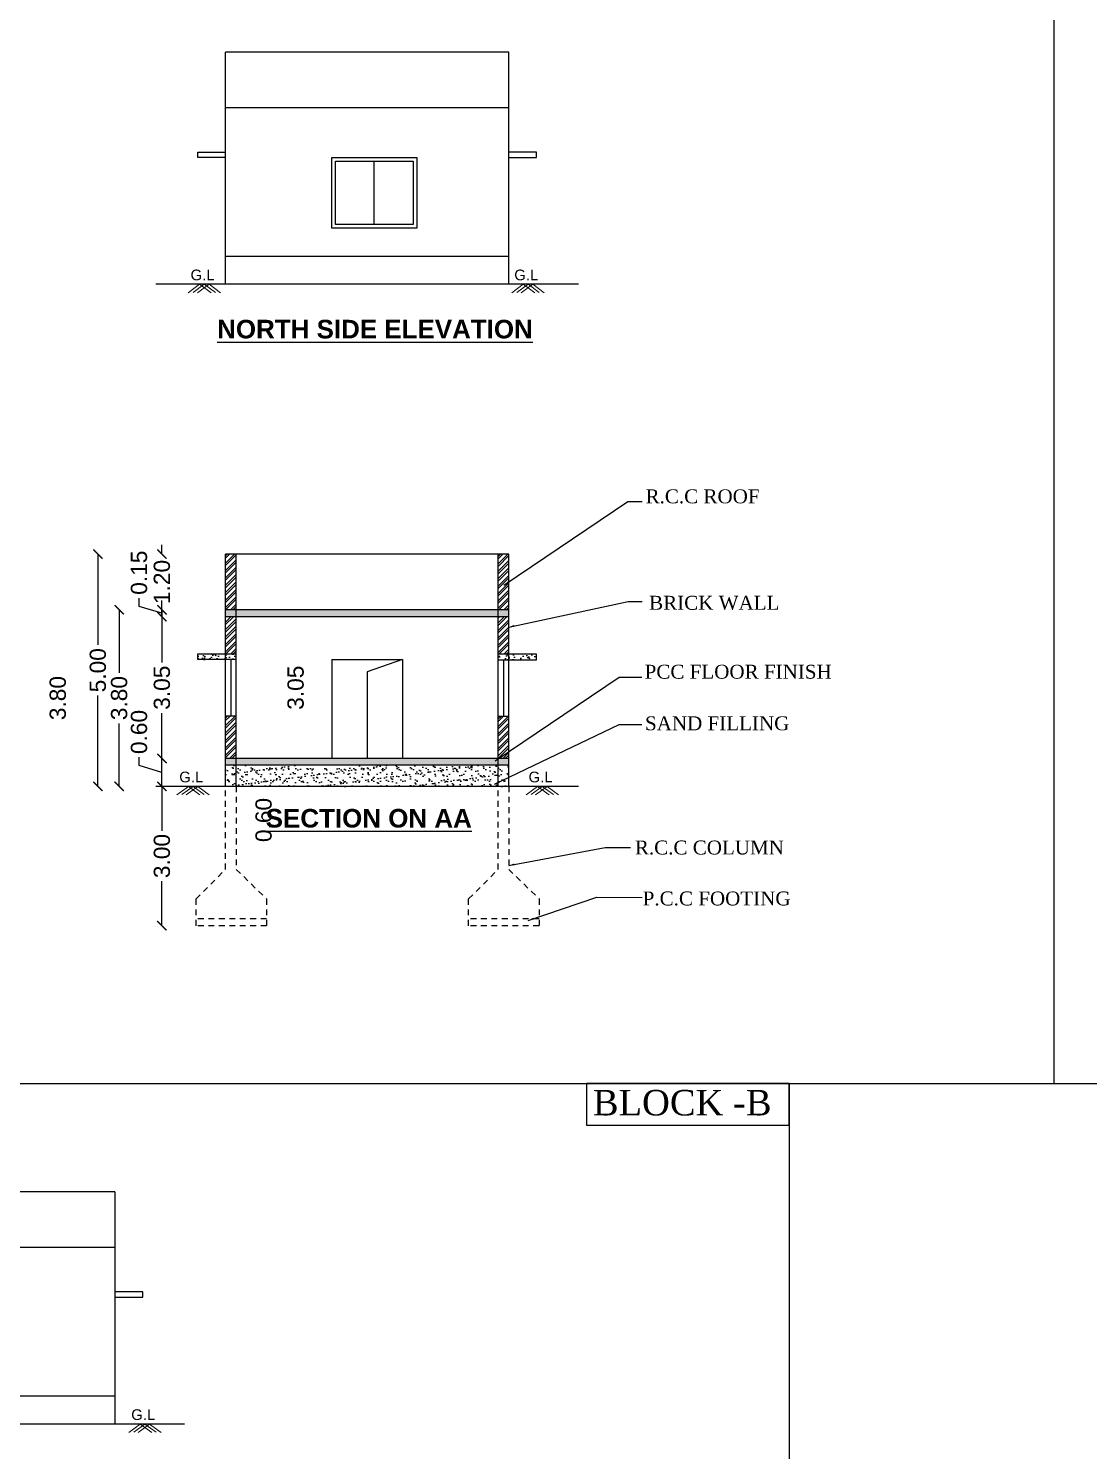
# Model space of a CAD drawing. Header units: metres. Extents: x 7359 to 7957, y 2407 to 2751.
# Drawn here: x 7887.9 to 7910.73, y 2487.24 to 2517.87 of the extents above; entities that cross this region are included whole.
import ezdxf

# ---------------------------------------------------------------- set-up
doc = ezdxf.new("R2010")
doc.units = ezdxf.units.M
doc.header["$MEASUREMENT"] = 0
doc.linetypes.add('DASHED2', pattern=[0.375, 0.25, -0.125])
for name, color, linetype in [('BLK_4_FLR_0_REGULAR_ROOM_1', 117, 'Continuous'), ('BLK_4_HT_OF_BLDG', 5, 'Continuous'), ('BLK_4_PLINTH_HEIGHT', 7, 'Continuous')]:
    doc.layers.add(name, color=color, linetype=linetype)
doc.styles.add('i', font='romantic.ttf')
doc.styles.get("Standard").update_dxf_attribs({"font": 'arial.ttf', "height": 0.35})
doc.styles.add('TI', font='ariblk.ttf', dxfattribs={"height": 9})
doc.dimstyles.new('Aec_Arch_I$7', dxfattribs={"dimtxt": 0.2, "dimasz": 0.125, "dimexe": 0.125, "dimexo": 0.125, "dimgap": 0.0625, "dimtad": 0, "dimzin": 3, "dimdsep": 46, "dimtxsty": 'Standard', "dimcen": 0.09375, "dimdle": 0.125, "dimadec": 0, "dimazin": 0, "dimtfac": 0.75, "dimtofl": 0, "dimtmove": 2, "dimatfit": 3, "dimfxl": 0, "dimfrac": 1, "dimtolj": 1, "dimtzin": 0, "dimarcsym": 0})
doc.dimstyles.new('Copy(2) of Standard', dxfattribs={"dimtxt": 0.3, "dimasz": 0.2, "dimexe": 0.18, "dimexo": 0.0625, "dimgap": 0.09, "dimtad": 0, "dimzin": 0, "dimdsep": 46, "dimtxsty": 'Standard', "dimblk": 'ARCHTICK', "dimcen": 0.09, "dimse1": 1, "dimse2": 1, "dimclrd": 251, "dimclrt": 1, "dimadec": 0, "dimazin": 0, "dimtfac": 1, "dimtofl": 0, "dimtmove": 0, "dimatfit": 3, "dimfxl": 0, "dimtolj": 1, "dimtzin": 0, "dimarcsym": 0})
doc.dimstyles.new('STANDARD$0', dxfattribs={"dimtxt": 0.25, "dimasz": 0.18, "dimexe": 0.15, "dimexo": 0.15, "dimgap": 0.1, "dimtad": 0, "dimzin": 0, "dimdsep": 46, "dimtxsty": 'Standard', "dimblk": 'OBLIQUE', "dimcen": 0.0625, "dimdle": 0.02, "dimadec": 0, "dimazin": 0, "dimtfac": 1, "dimtix": 1, "dimtofl": 0, "dimtmove": 2, "dimatfit": 3, "dimldrblk": 'OBLIQUE', "dimfxl": 0, "dimtolj": 1, "dimtzin": 0, "dimarcsym": 0})
pattern_1 = [(50, (-5358.2249, -1604.72906), (0.2151780548, -0.0188256405), [0.0225, -0.2475]), (355, (-5358.2249, -1604.72906), (-0.0416254, 0.22565764), [0.018, -0.198]), (100.4514445, (-5358.20697, -1604.73063), (0.173552654, 0.2068319973), [0.0191220576, -0.2103426336]), (46.1842, (-5358.2249, -1604.66906), (0.320172399, -0.049655784), [0.03375, -0.37125]), (96.6356355, (-5358.19822, -1604.6732), (0.280398584, 0.29223558), [0.0286831026, -0.315514128]), (351.184164, (-5358.2249, -1604.66906), (0.2803985835, 0.29223558), [0.027, -0.297]), (21, (-5358.1949, -1604.68406), (0.1790721156, -0.1207856672), [0.0225, -0.2475]), (326, (-5358.1949, -1604.68406), (0.0729945996, 0.2175450135), [0.018, -0.198]), (71.4514447, (-5358.17998, -1604.69413), (0.252066713, 0.0967593458), [0.019122057, -0.2103426336]), (37.5, (-5358.2249, -1604.72906), (0.0036479566, 0.09986815615), [0, -0.1956, 0, -0.201, 0, -0.19875]), (7.5, (-5358.2249, -1604.72906), (0.0789208612, 0.1183235136), [0, -0.1146, 0, -0.1911, 0, -0.07575]), (327.5, (-5358.2918, -1604.72906), (0.16014673085, -0.0067664615), [0, -0.075, 0, -0.234, 0, -0.3105]), (317.5, (-5358.3218, -1604.72906), (0.1749558508, 0.0300314947), [0, -0.0975, 0, -0.1554, 0, -0.2205])]
pattern_2 = [(37.5, (-5358.2249, -1604.72906), (-0.0062993358, 0.1926823769), [0, -0.152, 0, -0.17, 0, -0.1625]), (7.5, (-5358.2249, -1604.72906), (0.1769776705, 0.2822146065), [0, -0.082, 0, -0.137, 0, -0.0525]), (327.5, (-5358.3479, -1604.72906), (0.3114141862, 0.0005659054), [0, -0.05, 0, -0.18, 0, -0.235]), (317.5, (-5358.3479, -1604.72906), (0.3006126605, 0.0877675565), [0, -0.025, 0, -0.118, 0, -0.135])]
pattern_3 = [(45, (-5358.2249, -1604.72906), (-0.0795495129, 0.0795495129), []), (45, (-5358.17187, -1604.72906), (-0.0795495129, 0.0795495129), [])]

# ---------------------------------------------------------------- blocks, each defined once
blk = doc.blocks.new('_ArchTick')
at = {"color": 0, "linetype": 'ByBlock', "const_width": 0.15}
blk.add_lwpolyline([(-0.5, -0.5), (0.5, 0.5)], dxfattribs=at)
blk = doc.blocks.new('*D375')
at = {"color": 251, "lineweight": -2}
for p, q in [((7890.773, 2501.544), (7890.773, 2500.588)), ((7890.773, 2498.544), (7890.773, 2499.5))]:
    blk.add_line(p, q, dxfattribs=at)
at = {"layer": 'Defpoints', "color": 0}
for p in [(7890.773, 2501.544), (7891.509, 2501.544), (7891.509, 2498.544)]:
    blk.add_point(p, dxfattribs=at)
at = {"color": 251, "lineweight": -2, "xscale": 0.2, "yscale": 0.2, "zscale": 0.2}
for p, rotation in [((7890.773, 2501.544), 90), ((7890.773, 2498.544), 270)]:
    blk.add_blockref('_ArchTick', p, dxfattribs=dict(at, rotation=rotation))
at = {"color": 1, "insert": (7890.773, 2500.044), "char_height": 0.35, "attachment_point": 5, "rotation": 90}
blk.add_mtext('\\A1;3.00', dxfattribs=at)
blk = doc.blocks.new('*D376')
at = {"color": 251, "lineweight": -2}
for p, q in [((7890.28, 2501.992), (7890.28, 2502.172)), ((7890.773, 2501.544), (7890.773, 2502.143)), ((7890.773, 2501.843), (7890.28, 2501.992))]:
    blk.add_line(p, q, dxfattribs=at)
at = {"layer": 'Defpoints', "color": 0}
for p in [(7890.773, 2502.143), (7892.143, 2502.143), (7891.509, 2501.544)]:
    blk.add_point(p, dxfattribs=at)
at = {"color": 251, "lineweight": -2, "xscale": 0.2, "yscale": 0.2, "zscale": 0.2}
for p, rotation in [((7890.773, 2502.143), 90), ((7890.773, 2501.544), 270)]:
    blk.add_blockref('_ArchTick', p, dxfattribs=dict(at, rotation=rotation))
at = {"color": 1, "insert": (7890.28, 2502.716), "char_height": 0.35, "attachment_point": 5, "rotation": 90}
blk.add_mtext('\\A1;0.60', dxfattribs=at)
blk = doc.blocks.new('*D377')
at = {"color": 251, "lineweight": -2}
for p, q in [((7890.773, 2505.198), (7890.773, 2504.216)), ((7890.773, 2502.143), (7890.773, 2503.125))]:
    blk.add_line(p, q, dxfattribs=at)
at = {"layer": 'Defpoints', "color": 0}
for p in [(7890.773, 2505.198), (7892.143, 2505.198), (7892.143, 2502.143)]:
    blk.add_point(p, dxfattribs=at)
at = {"color": 251, "lineweight": -2, "xscale": 0.2, "yscale": 0.2, "zscale": 0.2}
for p, rotation in [((7890.773, 2505.198), 90), ((7890.773, 2502.143), 270)]:
    blk.add_blockref('_ArchTick', p, dxfattribs=dict(at, rotation=rotation))
at = {"color": 1, "insert": (7890.773, 2503.67), "char_height": 0.35, "attachment_point": 5, "rotation": 90}
blk.add_mtext('\\A1;3.05', dxfattribs=at)
blk = doc.blocks.new('*D378')
at = {"color": 251, "lineweight": -2}
for p, q in [((7890.28, 2505.421), (7890.28, 2505.601)), ((7890.773, 2505.348), (7890.773, 2505.548)), ((7890.773, 2505.273), (7890.28, 2505.421)), ((7890.773, 2505.198), (7890.773, 2505.348)), ((7890.773, 2505.198), (7890.773, 2504.998))]:
    blk.add_line(p, q, dxfattribs=at)
at = {"layer": 'Defpoints', "color": 0}
for p in [(7890.773, 2505.348), (7892.143, 2505.348), (7892.143, 2505.198)]:
    blk.add_point(p, dxfattribs=at)
at = {"color": 251, "lineweight": -2, "xscale": 0.2, "yscale": 0.2, "zscale": 0.2}
for p, rotation in [((7890.773, 2505.348), 270), ((7890.773, 2505.198), 90)]:
    blk.add_blockref('_ArchTick', p, dxfattribs=dict(at, rotation=rotation))
at = {"color": 1, "insert": (7890.28, 2506.147), "char_height": 0.35, "attachment_point": 5, "rotation": 90}
blk.add_mtext('\\A1;0.15', dxfattribs=at)
blk = doc.blocks.new('*D379')
at = {"color": 251, "lineweight": -2}
for p, q in [((7890.773, 2506.548), (7890.773, 2506.748)), ((7890.773, 2505.348), (7890.773, 2505.148))]:
    blk.add_line(p, q, dxfattribs=at)
at = {"layer": 'Defpoints', "color": 0}
for p in [(7890.773, 2506.548), (7892.143, 2506.548), (7892.143, 2505.348)]:
    blk.add_point(p, dxfattribs=at)
at = {"color": 251, "lineweight": -2, "xscale": 0.2, "yscale": 0.2, "zscale": 0.2}
for p, rotation in [((7890.773, 2506.548), 270), ((7890.773, 2505.348), 90)]:
    blk.add_blockref('_ArchTick', p, dxfattribs=dict(at, rotation=rotation))
at = {"color": 1, "insert": (7890.773, 2505.948), "char_height": 0.35, "attachment_point": 5, "rotation": 90}
blk.add_mtext('\\A1;1.20', dxfattribs=at)
blk = doc.blocks.new('*D380')
at = {"color": 251, "lineweight": -2}
for p, q in [((7889.852, 2505.348), (7889.852, 2503.99)), ((7889.852, 2501.544), (7889.852, 2502.902))]:
    blk.add_line(p, q, dxfattribs=at)
at = {"layer": 'Defpoints', "color": 0}
for p in [(7889.852, 2505.348), (7893.18, 2505.348), (7893.18, 2501.544)]:
    blk.add_point(p, dxfattribs=at)
at = {"color": 251, "lineweight": -2, "xscale": 0.2, "yscale": 0.2, "zscale": 0.2}
for p, rotation in [((7889.852, 2505.348), 90), ((7889.852, 2501.544), 270)]:
    blk.add_blockref('_ArchTick', p, dxfattribs=dict(at, rotation=rotation))
at = {"color": 1, "insert": (7889.852, 2503.446), "char_height": 0.35, "attachment_point": 5, "rotation": 90}
blk.add_mtext('\\A1;3.80', dxfattribs=at)
blk = doc.blocks.new('*D381')
at = {"color": 251, "lineweight": -2}
for p, q in [((7889.394, 2506.548), (7889.394, 2504.59)), ((7889.394, 2501.544), (7889.394, 2503.502))]:
    blk.add_line(p, q, dxfattribs=at)
at = {"layer": 'Defpoints', "color": 0}
for p in [(7889.394, 2506.548), (7894.133, 2506.548), (7894.133, 2501.544)]:
    blk.add_point(p, dxfattribs=at)
at = {"color": 251, "lineweight": -2, "xscale": 0.2, "yscale": 0.2, "zscale": 0.2}
for p, rotation in [((7889.394, 2506.548), 90), ((7889.394, 2501.544), 270)]:
    blk.add_blockref('_ArchTick', p, dxfattribs=dict(at, rotation=rotation))
at = {"color": 1, "insert": (7889.394, 2504.046), "char_height": 0.35, "attachment_point": 5, "rotation": 90}
blk.add_mtext('\\A1;5.00', dxfattribs=at)
blk = doc.blocks.new('*D226')
at = {"layer": 'Defpoints', "color": 0}
for p in [(7892.963, 2502.143), (7892.963, 2502.143), (7892.963, 2501.544)]:
    blk.add_point(p, dxfattribs=at)
at = {"layer": 'BLK_4_PLINTH_HEIGHT', "color": 0, "insert": (7892.963, 2500.82), "char_height": 0.35, "attachment_point": 5, "rotation": 90}
blk.add_mtext('\\A1;0.60', dxfattribs=at)
blk = doc.blocks.new('*D227')
at = {"layer": 'Defpoints', "color": 0}
for p in [(7893.653, 2505.198), (7893.653, 2505.198), (7893.653, 2502.143)]:
    blk.add_point(p, dxfattribs=at)
at = {"layer": 'BLK_4_FLR_0_REGULAR_ROOM_1', "color": 0, "insert": (7893.653, 2503.67), "char_height": 0.35, "attachment_point": 5, "rotation": 90}
blk.add_mtext('\\A1;3.05', dxfattribs=at)
blk = doc.blocks.new('*D389')
at = {"layer": 'Defpoints', "color": 0}
for p in [(7893.18, 2505.348), (7888.531, 2501.544), (7893.18, 2501.544)]:
    blk.add_point(p, dxfattribs=at)
at = {"layer": 'BLK_4_HT_OF_BLDG', "color": 0, "insert": (7888.531, 2503.446), "char_height": 0.35, "attachment_point": 5, "rotation": 90}
blk.add_mtext('\\A1;3.80', dxfattribs=at)

msp = doc.modelspace()

# ---------------------------------------------------------------- hatches: boundary and pattern name
h = msp.add_hatch()
h.set_pattern_fill('ANSI32', color=256, scale=0.3)
h.set_pattern_definition(pattern_3)
h.paths.add_polyline_path([(7892.37263, 2506.54783), (7892.14263, 2506.54783), (7892.14263, 2505.34783), (7892.37263, 2505.34783)])
h.paths.add_polyline_path([(7892.37263, 2505.19783), (7892.14263, 2505.19783), (7892.14263, 2504.39772), (7892.37263, 2504.39772)])
h.paths.add_polyline_path([(7892.37263, 2503.05772), (7892.14263, 2503.05772), (7892.14263, 2502.14298), (7892.37263, 2502.14298)])
h = msp.add_hatch()
h.set_pattern_fill('ANSI32', color=256, scale=0.3)
h.set_pattern_definition(pattern_3)
h.paths.add_polyline_path([(7898.24263, 2506.54783), (7898.01263, 2506.54783), (7898.01263, 2505.34783), (7898.24263, 2505.34783)])
h.paths.add_polyline_path([(7898.24263, 2505.19783), (7898.01263, 2505.19783), (7898.01263, 2504.39298), (7898.24263, 2504.39298)])
h.paths.add_polyline_path([(7898.24263, 2503.05298), (7898.01263, 2503.05298), (7898.01263, 2502.14298), (7898.24263, 2502.14298)])
h = msp.add_hatch()
h.set_pattern_fill('AR-CONC', color=256, scale=0.03)
h.set_pattern_definition(pattern_1)
h.paths.add_polyline_path([(7898.01263, 2505.34783), (7892.37263, 2505.34783), (7892.37263, 2505.19783), (7898.01263, 2505.19783)])
h.paths.add_polyline_path([(7898.24263, 2505.34783), (7898.01263, 2505.34783), (7898.01263, 2505.19783), (7898.24263, 2505.19783)])
h.paths.add_polyline_path([(7892.37263, 2505.34783), (7892.14263, 2505.34783), (7892.14263, 2505.19783), (7892.37263, 2505.19783)])
h = msp.add_hatch()
h.set_pattern_fill('AR-CONC', color=256, scale=0.03)
h.set_pattern_definition(pattern_1)
h.paths.add_polyline_path([(7892.14263, 2504.39772), (7891.54263, 2504.39772), (7891.54263, 2504.27772), (7892.14263, 2504.27772)])
h.paths.add_polyline_path([(7892.37263, 2504.39772), (7892.14263, 2504.39772), (7892.14263, 2504.27772), (7892.37263, 2504.27772)])
h = msp.add_hatch()
h.set_pattern_fill('AR-CONC', color=256, scale=0.03)
h.set_pattern_definition([(50, (-5297.91924, -1610.76979), (0.2151780548, -0.0188256405), [0.0225, -0.2475]), (355, (-5297.91924, -1610.76979), (-0.0416254, 0.22565764), [0.018, -0.198]), (100.4514445, (-5297.90131, -1610.77136), (0.173552654, 0.2068319973), [0.0191220576, -0.2103426336]), (46.1842, (-5297.91924, -1610.7098), (0.320172399, -0.049655784), [0.03375, -0.37125]), (96.6356355, (-5297.89256, -1610.71393), (0.280398584, 0.29223558), [0.0286831026, -0.315514128]), (351.184164, (-5297.91924, -1610.7098), (0.2803985835, 0.29223558), [0.027, -0.297]), (21, (-5297.88924, -1610.72479), (0.1790721156, -0.1207856672), [0.0225, -0.2475]), (326, (-5297.88924, -1610.72479), (0.0729945996, 0.2175450135), [0.018, -0.198]), (71.4514447, (-5297.87432, -1610.73485), (0.252066713, 0.0967593458), [0.019122057, -0.2103426336]), (37.5, (-5297.919245, -1610.76979), (0.0036479566, 0.09986815615), [0, -0.1956, 0, -0.201, 0, -0.19875]), (7.5, (-5297.91924, -1610.76979), (0.0789208612, 0.1183235136), [0, -0.1146, 0, -0.1911, 0, -0.07575]), (327.5, (-5297.986145, -1610.76979), (0.16014673085, -0.0067664615), [0, -0.075, 0, -0.234, 0, -0.3105]), (317.5, (-5298.01614, -1610.76979), (0.1749558508, 0.0300314947), [0, -0.0975, 0, -0.1554, 0, -0.2205])])
h.paths.add_polyline_path([(7898.24263, 2504.27298), (7898.24263, 2504.39298), (7898.01263, 2504.39298), (7898.01263, 2504.27298)])
h.paths.add_polyline_path([(7898.84263, 2504.39298), (7898.24263, 2504.39298), (7898.24263, 2504.27298), (7898.84263, 2504.27298)])
h = msp.add_hatch()
h.set_pattern_fill('AR-CONC', color=256, scale=0.03)
h.set_pattern_definition(pattern_1)
h.paths.add_polyline_path([(7892.37263, 2502.14298), (7892.14263, 2502.14298), (7892.14263, 2501.99782), (7892.37263, 2501.99782)])
h.paths.add_polyline_path([(7898.01263, 2502.14298), (7892.37263, 2502.14298), (7892.37263, 2501.99782), (7898.01263, 2501.99782)])
h.paths.add_polyline_path([(7898.24263, 2502.14298), (7898.01263, 2502.14298), (7898.01263, 2501.99782), (7898.24263, 2501.99782)])
h = msp.add_hatch()
h.set_pattern_fill('AR-SAND', color=256, scale=0.1)
h.set_pattern_definition(pattern_2)
h.paths.add_polyline_path([(7898.24263, 2501.99782), (7898.01263, 2501.99782), (7898.01263, 2501.54392), (7898.24263, 2501.54392)])
h.paths.add_polyline_path([(7892.37263, 2501.99782), (7892.14263, 2501.99782), (7892.14263, 2501.54392), (7892.37263, 2501.54392)])
h = msp.add_hatch()
h.set_pattern_fill('AR-SAND', color=256, scale=0.1)
h.set_pattern_definition(pattern_2)
h.paths.add_polyline_path([(7892.37263, 2501.99782), (7892.37263, 2501.54392), (7898.01263, 2501.54392), (7898.01263, 2501.99782)])

# ---------------------------------------------------------------- linework, layer by layer
for p, q in [((7909.98026, 2524.09547), (7909.98026, 2495.14111)), ((7892.14263, 2512.35888), (7892.14263, 2517.35888)), ((7898.24263, 2517.35888), (7892.14263, 2517.35888)), ((7898.24263, 2512.35888), (7898.24263, 2517.35888)), ((7898.24263, 2516.15888), (7892.14263, 2516.15888)), ((7891.54263, 2515.08888), (7891.54263, 2515.20888)), ((7891.54263, 2515.20888), (7892.14263, 2515.20888)), ((7892.14263, 2515.08888), (7891.54263, 2515.08888)), ((7895.34684, 2513.64878), (7895.34684, 2515.00878)), ((7898.84263, 2515.20888), (7898.24263, 2515.20888)), ((7898.24263, 2515.08888), (7898.84263, 2515.08888)), ((7898.84263, 2515.08888), (7898.84263, 2515.20888)), ((7898.24263, 2512.95888), (7892.14263, 2512.95888)), ((7899.74263, 2512.35888), (7890.64263, 2512.35888)), ((7892.14263, 2501.54392), (7892.14263, 2506.54783)), ((7898.24263, 2506.54783), (7892.14263, 2506.54783)), ((7892.37263, 2501.54392), (7892.37263, 2506.54783)), ((7898.01263, 2501.54392), (7898.01263, 2506.54783)), ((7898.24263, 2501.54392), (7898.24263, 2506.54783)), ((7898.24263, 2505.34783), (7892.14263, 2505.34783)), ((7898.24263, 2505.19783), (7892.14263, 2505.19783)), ((7891.54263, 2504.27772), (7891.54263, 2504.39772)), ((7891.54263, 2504.39772), (7892.37263, 2504.39772)), ((7898.84263, 2504.39298), (7898.01263, 2504.39298)), ((7898.84263, 2504.27298), (7898.84263, 2504.39298)), ((7892.14263, 2504.27772), (7891.54263, 2504.27772)), ((7892.37263, 2504.27772), (7892.14263, 2504.27772)), ((7892.25763, 2504.27772), (7892.25763, 2503.05772)), ((7894.43263, 2504.27772), (7894.43263, 2502.14298)), ((7894.43263, 2504.27772), (7895.95263, 2504.27772)), ((7895.95263, 2504.27772), (7895.19263, 2504.01365)), ((7895.19263, 2504.01365), (7895.19263, 2502.14298)), ((7895.95263, 2504.27772), (7895.95263, 2502.14298)), ((7898.01263, 2504.27298), (7898.84263, 2504.27298)), ((7898.12763, 2504.27298), (7898.12763, 2503.05298)), ((7892.37263, 2503.05772), (7892.14263, 2503.05772)), ((7898.24263, 2503.05298), (7898.01263, 2503.05298)), ((7898.24263, 2502.14298), (7892.14263, 2502.14298)), ((7898.24263, 2501.99782), (7892.14263, 2501.99782)), ((7899.74263, 2501.54392), (7890.64263, 2501.54392)), ((7871.43492, 2495.14111), (7937.12557, 2495.14111)), ((7904.28024, 2495.14111), (7904.28024, 2443.09547)), ((7889.7581, 2492.80874), (7880.6181, 2492.80874)), ((7889.7581, 2492.80874), (7889.7581, 2487.80874)), ((7889.7581, 2491.60874), (7880.6181, 2491.60874)), ((7890.3581, 2490.65874), (7889.7581, 2490.65874)), ((7889.7581, 2490.53874), (7890.3581, 2490.53874)), ((7890.3581, 2490.53874), (7890.3581, 2490.65874)), ((7889.7581, 2488.40874), (7880.6181, 2488.40874)), ((7891.2581, 2487.80874), (7879.1181, 2487.80874))]:
    msp.add_line(p, q)
at = {"lineweight": 9}
for p, q in [((7891.58467, 2512.35888), (7891.33708, 2512.1791)), ((7891.68573, 2512.35888), (7891.44591, 2512.18474)), ((7891.78678, 2512.35888), (7891.53919, 2512.1791)), ((7891.58467, 2512.35888), (7891.83226, 2512.1791)), ((7891.68573, 2512.35888), (7891.92554, 2512.18474)), ((7891.78678, 2512.35888), (7892.03437, 2512.1791)), ((7898.55598, 2512.35888), (7898.30839, 2512.1791)), ((7898.65704, 2512.35888), (7898.41722, 2512.18474)), ((7898.75809, 2512.35888), (7898.5105, 2512.1791)), ((7898.55598, 2512.35888), (7898.80357, 2512.1791)), ((7898.65704, 2512.35888), (7898.89685, 2512.18474)), ((7898.75809, 2512.35888), (7899.00568, 2512.1791)), ((7891.34161, 2501.54392), (7891.09402, 2501.36414)), ((7891.44266, 2501.54392), (7891.20285, 2501.36978)), ((7891.54372, 2501.54392), (7891.29613, 2501.36414)), ((7891.34161, 2501.54392), (7891.5892, 2501.36414)), ((7891.44266, 2501.54392), (7891.68248, 2501.36978)), ((7891.54372, 2501.54392), (7891.79131, 2501.36414)), ((7898.86413, 2501.54392), (7898.61654, 2501.36414)), ((7898.96518, 2501.54392), (7898.72537, 2501.36978)), ((7899.06624, 2501.54392), (7898.81865, 2501.36414)), ((7898.86413, 2501.54392), (7899.11172, 2501.36414)), ((7898.96518, 2501.54392), (7899.205, 2501.36978)), ((7899.06624, 2501.54392), (7899.31383, 2501.36414)), ((7890.30648, 2487.80874), (7890.05889, 2487.62896)), ((7890.40754, 2487.80874), (7890.16772, 2487.6346)), ((7890.50859, 2487.80874), (7890.261, 2487.62896)), ((7890.30648, 2487.80874), (7890.55407, 2487.62896)), ((7890.40754, 2487.80874), (7890.64735, 2487.6346)), ((7890.50859, 2487.80874), (7890.75619, 2487.62896))]:
    msp.add_line(p, q, dxfattribs=at)
at = {"linetype": 'DASHED2', "ltscale": 0.5}
for p, q in [((7892.14263, 2499.7569), (7892.14263, 2501.54392)), ((7898.01263, 2499.7569), (7898.01263, 2501.54392)), ((7893.02439, 2498.69012), (7891.50876, 2498.69012)), ((7898.89439, 2498.69012), (7897.37876, 2498.69012))]:
    msp.add_line(p, q, dxfattribs=at)
for points in [[(7894.43263, 2515.08878), (7896.26106, 2515.08878), (7896.26106, 2513.56878), (7894.43263, 2513.56878)], [(7894.51263, 2515.00878), (7896.18106, 2515.00878), (7896.18106, 2513.64878), (7894.51263, 2513.64878)], [(7904.28024, 2495.14111), (7899.91555, 2495.14111), (7899.91555, 2494.24513), (7904.28024, 2494.24513)]]:
    msp.add_lwpolyline(points, close=True)
for points in [[(7892.37263, 2501.54392), (7892.37263, 2499.7569), (7893.02439, 2499.12012), (7893.02439, 2498.54392), (7891.50876, 2498.54392), (7891.50876, 2499.12012), (7892.14263, 2499.7569)], [(7898.24263, 2501.54392), (7898.24263, 2499.7569), (7898.89439, 2499.12012), (7898.89439, 2498.54392), (7897.37876, 2498.54392), (7897.37876, 2499.12012), (7898.01263, 2499.7569)]]:
    msp.add_lwpolyline(points, dxfattribs=at)

# ---------------------------------------------------------------- texts
at = {"lineweight": 5, "char_height": 0.23, "attachment_point": 3}
for insert in [(7891.90721, 2512.67648), (7898.87852, 2512.67648), (7891.66415, 2501.86153), (7899.18667, 2501.86153), (7890.62902, 2488.12635)]:
    msp.add_mtext_dynamic_manual_height_columns('G.L', width=0.663573, gutter_width=12.5, heights=[0], dxfattribs=dict(at, insert=insert))
at = {"char_height": 0.4, "attachment_point": 4, "style": 'TI'}
for s, insert in [('{\\fArial|b1|i0|c0|p34;\\LNORTH SIDE ELEVATION}', (7891.96197, 2511.39159)), ('{\\fArial|b1|i0|c0|p34;\\LSECTION ON AA}', (7893.00757, 2500.85521))]:
    msp.add_mtext(s, dxfattribs=dict(at, insert=insert))
at = {"char_height": 0.3, "width": 5.9929832, "attachment_point": 1, "style": 'i'}
for s, insert in [('R.C.C ROOF', (7901.18886, 2507.94193)), ('BRICK WALL', (7901.26514, 2505.64899)), ('PCC FLOOR FINISH', (7901.16857, 2504.16423)), ('SAND FILLING', (7901.17669, 2503.05276)), ('R.C.C COLUMN', (7900.95842, 2500.37744)), ('{\\fTimes New Roman|b0|i0|c0|p18;P.C.C FOOTING}', (7901.12641, 2499.27998))]:
    msp.add_mtext(s, dxfattribs=dict(at, insert=insert))
at = {"insert": (7900.05309, 2495.0057), "char_height": 0.5492522, "width": 5.4714139, "attachment_point": 1}
msp.add_mtext('\\A1;{\\fTimes New Roman|b0|i0|c0|p18;BLOCK -B}', dxfattribs=at)

# ---------------------------------------------------------------- dimensions: what is measured, and where the dimension line sits
for base, p1, p2, picture, middle in [((7890.77325, 2506.54783), (7892.14263, 2505.34783), (7892.14263, 2506.54783), '*D379', (7890.77325, 2505.94783)), ((7890.77325, 2505.34783), (7892.14263, 2505.19783), (7892.14263, 2505.34783), '*D378', (7890.27955, 2505.69094)), ((7890.77325, 2505.19783), (7892.14263, 2502.14298), (7892.14263, 2505.19783), '*D377', (7890.77325, 2503.67041)), ((7890.77325, 2502.14298), (7891.50876, 2501.54392), (7892.14263, 2502.14298), '*D376', (7890.27955, 2502.26156))]:
    dim = msp.add_linear_dim(base=base, p1=p1, p2=p2, angle=270, dimstyle='Copy(2) of Standard', override={"dimpost": '\\X', "dimtmove": 1})
    dim.commit()
    dim.dimension.update_dxf_attribs({"geometry": picture, "text_midpoint": middle})
for p1, p2, distance, picture, middle in [((7894.13317, 2501.54392), (7894.13317, 2506.54783), 4.73941, '*D381', (7889.39377, 2504.04588)), ((7893.18035, 2501.54392), (7893.18035, 2505.34783), 3.32872, '*D380', (7889.85162, 2503.44588)), ((7891.50876, 2498.54392), (7891.50876, 2501.54392), 0.73551, '*D375', (7890.77325, 2500.04392))]:
    dim = msp.add_aligned_dim(p1=p1, p2=p2, distance=distance, dimstyle='Copy(2) of Standard', override={"dimpost": '\\X'})
    dim.commit()
    dim.dimension.update_dxf_attribs({"geometry": picture, "text_midpoint": middle})
at = {"layer": 'BLK_4_FLR_0_REGULAR_ROOM_1', "color": 4}
dim = msp.add_aligned_dim(p1=(7893.65339, 2502.14298), p2=(7893.65339, 2505.19783), distance=0, dimstyle='STANDARD$0', override={"dimtxt": 0.18, "dimexe": 0.18, "dimexo": 0.0625, "dimgap": 0.09, "dimblk": 'ArchTick', "dimcen": 0.09, "dimdle": 0, "dimse1": 1, "dimse2": 1, "dimsd1": 1, "dimsd2": 1, "dimtix": 0, "dimtmove": 0, "dimfxl": 1, "dimfxlon": 0}, dxfattribs=at)
dim.commit()
dim.dimension.update_dxf_attribs({"geometry": '*D227', "text_midpoint": (7893.65339, 2503.67041)})
at = {"layer": 'BLK_4_HT_OF_BLDG'}
dim = msp.add_aligned_dim(p1=(7893.18035, 2505.34783), p2=(7893.18035, 2501.54392), distance=-4.64975, dimstyle='STANDARD$0', override={"dimtxt": 0.18, "dimexe": 0.18, "dimexo": 0.0625, "dimgap": 0.09, "dimblk": 'ArchTick', "dimcen": 0.09, "dimdle": 0, "dimse1": 1, "dimse2": 1, "dimsd1": 1, "dimsd2": 1, "dimtix": 0, "dimtmove": 0, "dimfxl": 1, "dimfxlon": 0}, dxfattribs=at)
dim.commit()
dim.dimension.update_dxf_attribs({"geometry": '*D389', "text_midpoint": (7888.5306, 2503.44588)})
at = {"layer": 'BLK_4_PLINTH_HEIGHT'}
dim = msp.add_aligned_dim(p1=(7892.96347, 2501.54392), p2=(7892.96347, 2502.14298), distance=0, dimstyle='STANDARD$0', override={"dimtxt": 0.18, "dimexe": 0.18, "dimexo": 0.0625, "dimgap": 0.09, "dimblk": 'ArchTick', "dimcen": 0.09, "dimdle": 0, "dimse1": 1, "dimse2": 1, "dimsd1": 1, "dimsd2": 1, "dimtix": 0, "dimtmove": 0, "dimfxl": 1, "dimfxlon": 0}, dxfattribs=at)
dim.commit()
dim.dimension.update_dxf_attribs({"geometry": '*D226', "text_midpoint": (7892.96347, 2500.81995)})

# ---------------------------------------------------------------- leaders
for points, override in [([(7898.13727, 2505.88182), (7900.80893, 2507.68179), (7901.11487, 2507.68179)], {"dimgap": 0.0625, "dimtad": 0, "dimclrd": 256}), ([(7898.24263, 2504.97629), (7900.81641, 2505.52633), (7901.11487, 2505.52633)], {"dimgap": 0.0625, "dimtad": 0, "dimclrd": 256}), ([(7897.9498, 2502.09685), (7900.62146, 2503.89683), (7901.10803, 2503.89683)], {"dimgap": 0.0625, "dimtad": 0, "dimclrd": 256}), ([(7897.93456, 2501.59336), (7900.62146, 2502.87483), (7901.10803, 2502.87483)], {"dimgap": 0.0625, "dimtad": 0, "dimclrd": 256}), ([(7898.24117, 2499.83928), (7900.32135, 2500.22678), (7900.86658, 2500.22678)], {"dimgap": 0.0625, "dimclrd": 256}), ([(7898.65951, 2498.65679), (7900.13885, 2499.15873), (7901.11487, 2499.14928)], {"dimgap": 0.0625, "dimclrd": 256})]:
    msp.add_leader(points, dimstyle='Aec_Arch_I$7', override=override)

doc.saveas('drawing.dxf')
